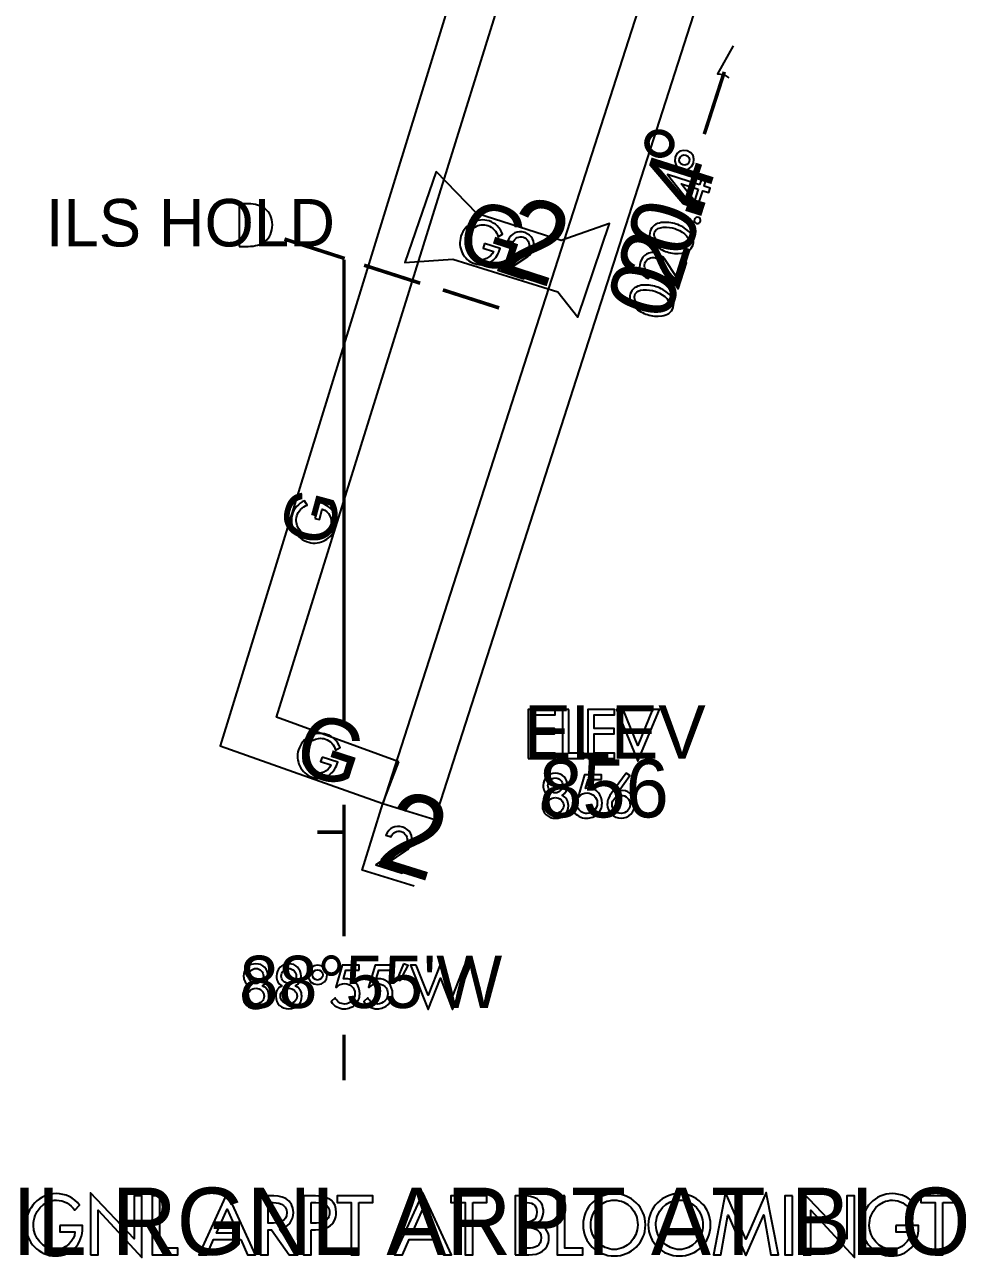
# Model space of a CAD drawing. Extents: x 0.25 to 5.47, y 0.33 to 5.65.
# Drawn here: x 2.697 to 4.092, y 0.361 to 2.204 of the extents above; entities that cross this region are included whole.
import ezdxf

# ---------------------------------------------------------------- set-up
doc = ezdxf.new("R2010")
doc.units = 0
doc.header["$MEASUREMENT"] = 0

msp = doc.modelspace()

# ---------------------------------------------------------------- linework, layer by layer
at = {"color": 0}
for points in [[(3.31044, 1.01557), (4.62819, 5.11083), (4.55013, 5.13487), (3.23236, 1.03944)], [(3.7564, 2.17236), (3.73335, 2.13026), (3.74235, 2.12929), (3.75028, 2.12429)], [(3.66971, 2.00586), (3.66906, 2), (3.67057, 1.99485), (3.67404, 1.99056), (3.67914, 1.98779), (3.685, 1.98708), (3.69026, 1.9885), (3.69444, 1.99197), (3.69721, 1.99707), (3.69792, 2.00304), (3.6965, 2.00836), (3.69303, 2.01247), (3.68793, 2.01531), (3.68207, 2.01594), (3.67681, 2.0146), (3.67253, 2.01112), (3.66971, 2.00586)], [(3.69081, 1.99918), (3.68946, 1.99653), (3.68707, 1.99474), (3.68431, 1.99388), (3.68126, 1.99414), (3.6785, 1.99571), (3.67665, 1.99804), (3.67583, 2.00082), (3.67611, 2.0039), (3.67763, 2.00651), (3.68001, 2.00836), (3.68278, 2.00933), (3.68599, 2.0089), (3.68858, 2.00738), (3.69043, 2.00515), (3.69125, 2.00222), (3.69081, 1.99918)], [(3.70638, 1.96457), (3.65821, 1.97987), (3.70139, 1.92557), (3.71099, 1.95568), (3.72, 1.95281), (3.72206, 1.95958), (3.71306, 1.96235), (3.71528, 1.96946), (3.70861, 1.97151), (3.70638, 1.96457)], [(3.70415, 1.95779), (3.69874, 1.94043), (3.67904, 1.96556), (3.67904, 1.96582), (3.70415, 1.95779)], [(3.01779, 1.87235), (3.03097, 1.87235), (3.03472, 1.8725), (3.03836, 1.87294), (3.04183, 1.87349), (3.04514, 1.87429), (3.04833, 1.87543), (3.05126, 1.87679), (3.05414, 1.87831), (3.05664, 1.88026), (3.05903, 1.88238), (3.06108, 1.88471), (3.06293, 1.88738), (3.06446, 1.89031), (3.06569, 1.89344), (3.06651, 1.89692), (3.06706, 1.90056), (3.06739, 1.90457), (3.06706, 1.90847), (3.06651, 1.91211), (3.06569, 1.91542), (3.06446, 1.91863), (3.06293, 1.92139), (3.06108, 1.92404), (3.05886, 1.92626), (3.05653, 1.92833), (3.05404, 1.93028), (3.05126, 1.93181), (3.04818, 1.93321), (3.04514, 1.93419), (3.04183, 1.935), (3.03836, 1.93571), (3.03489, 1.93599), (3.03125, 1.93608), (3.01779, 1.93608), (3.01779, 1.87235)], [(3.3846, 1.87651), (3.38249, 1.86985), (3.39789, 1.86486), (3.39611, 1.86139), (3.39378, 1.85846), (3.39068, 1.85613), (3.38738, 1.85417), (3.38363, 1.85292), (3.37989, 1.85238), (3.37608, 1.85238), (3.3725, 1.85319), (3.37011, 1.854), (3.36789, 1.85525), (3.366, 1.85667), (3.36415, 1.85818), (3.36094, 1.86182), (3.35861, 1.8661), (3.35693, 1.87071), (3.35613, 1.87554), (3.35622, 1.88043), (3.35736, 1.88525), (3.35835, 1.88792), (3.35943, 1.89031), (3.36083, 1.89264), (3.36236, 1.89475), (3.366, 1.89849), (3.37011, 1.90136), (3.37472, 1.90349), (3.37956, 1.90457), (3.38194, 1.90474), (3.38444, 1.90457), (3.3871, 1.90419), (3.3896, 1.90349), (3.39219, 1.9025), (3.39475, 1.90099), (3.39692, 1.89931), (3.39914, 1.89725), (3.40099, 1.89501), (3.4025, 1.89253), (3.40386, 1.88986), (3.40483, 1.88693), (3.41168, 1.89068), (3.41026, 1.89415), (3.40847, 1.89735), (3.40625, 1.90028), (3.40375, 1.90306), (3.40099, 1.90543), (3.39806, 1.90733), (3.39486, 1.90901), (3.39139, 1.91043), (3.38818, 1.91124), (3.38487, 1.91178), (3.38167, 1.91194), (3.37847, 1.91178), (3.37528, 1.91124), (3.37207, 1.91043), (3.36914, 1.90929), (3.36626, 1.90793), (3.3635, 1.90625), (3.36068, 1.90429), (3.35835, 1.90207), (3.35596, 1.89974), (3.354, 1.89692), (3.35221, 1.89404), (3.35069, 1.89094), (3.34928, 1.88764), (3.34847, 1.88444), (3.34804, 1.88124), (3.34776, 1.87804), (3.34793, 1.87483), (3.34831, 1.87181), (3.34901, 1.86876), (3.34999, 1.86567), (3.35124, 1.8629), (3.35275, 1.86014), (3.3546, 1.85747), (3.35667, 1.85514), (3.35889, 1.85292), (3.36128, 1.85097), (3.36388, 1.84918), (3.36681, 1.84776), (3.36985, 1.84668), (3.37294, 1.84571), (3.37597, 1.84526), (3.37901, 1.845), (3.38194, 1.84517), (3.38487, 1.84554), (3.38747, 1.84625), (3.39014, 1.84722), (3.39279, 1.84847), (3.39513, 1.84987), (3.39735, 1.85167), (3.39947, 1.85362), (3.40136, 1.85585), (3.40321, 1.85818), (3.40474, 1.86083), (3.40597, 1.86361), (3.40707, 1.86664), (3.40793, 1.86903), (3.3846, 1.87651)], [(3.6965, 1.87483), (3.69721, 1.87776), (3.69737, 1.88043), (3.6971, 1.88319), (3.6964, 1.88569), (3.69542, 1.88818), (3.69401, 1.8904), (3.69239, 1.89264), (3.69043, 1.89475), (3.68599, 1.89833), (3.6811, 1.90153), (3.6786, 1.90278), (3.67611, 1.90386), (3.67361, 1.905), (3.67122, 1.90582), (3.66872, 1.90653), (3.66612, 1.90707), (3.66336, 1.90767), (3.66054, 1.90804), (3.65474, 1.90831), (3.64887, 1.90793), (3.64611, 1.90733), (3.64344, 1.90653), (3.64094, 1.90543), (3.63872, 1.90403), (3.63667, 1.90235), (3.63487, 1.90028), (3.63346, 1.89789), (3.63238, 1.89513), (3.63167, 1.89219), (3.63151, 1.88943), (3.63178, 1.88683), (3.63249, 1.88433), (3.63346, 1.88178), (3.63487, 1.87944), (3.63667, 1.87739), (3.63861, 1.87528), (3.64307, 1.87153), (3.64789, 1.86849), (3.65056, 1.86708), (3.65306, 1.866), (3.65554, 1.86501), (3.65793, 1.86415), (3.66043, 1.8635), (3.66303, 1.86279), (3.66569, 1.86219), (3.66862, 1.86193), (3.67432, 1.86165), (3.68012, 1.86208), (3.68278, 1.86262), (3.68544, 1.8635), (3.68793, 1.86458), (3.69015, 1.866), (3.69222, 1.86762), (3.6939, 1.86974), (3.69542, 1.87207), (3.6965, 1.87483)], [(3.63906, 1.89307), (3.63986, 1.89501), (3.64094, 1.89654), (3.64236, 1.89789), (3.64404, 1.89903), (3.64779, 1.90039), (3.65207, 1.9011), (3.65668, 1.90126), (3.66124, 1.90082), (3.66542, 1.90001), (3.66906, 1.89903), (3.67236, 1.89779), (3.67626, 1.896), (3.68012, 1.89378), (3.68386, 1.89111), (3.68696, 1.88807), (3.68918, 1.88471), (3.68989, 1.88292), (3.69026, 1.88097), (3.69015, 1.87901), (3.68972, 1.87696), (3.68892, 1.875), (3.68778, 1.87349), (3.68642, 1.87207), (3.68485, 1.87099), (3.6811, 1.86947), (3.67681, 1.86876), (3.67219, 1.86876), (3.66775, 1.86914), (3.66363, 1.87001), (3.66, 1.87082), (3.65653, 1.87224), (3.65261, 1.87392), (3.64876, 1.87625), (3.64513, 1.8789), (3.64193, 1.88194), (3.63971, 1.88525), (3.63906, 1.8871), (3.63861, 1.88906), (3.63861, 1.89094), (3.63906, 1.89307)], [(3.69862, 1.91276), (3.69846, 1.91081), (3.69889, 1.90918), (3.70014, 1.90767), (3.70167, 1.90679), (3.70361, 1.90653), (3.70529, 1.90707), (3.70665, 1.90821), (3.70763, 1.90989), (3.70779, 1.91168), (3.70736, 1.91347), (3.70628, 1.91488), (3.70458, 1.91585), (3.70281, 1.91596), (3.70096, 1.91542), (3.6996, 1.91428), (3.69862, 1.91276)], [(3.42139, 1.8386), (3.44933, 1.85721), (3.45193, 1.85943), (3.45432, 1.86219), (3.45628, 1.86529), (3.45763, 1.8686), (3.45861, 1.87261), (3.45861, 1.87651), (3.4579, 1.88026), (3.45654, 1.88363), (3.45443, 1.88667), (3.45182, 1.88932), (3.44862, 1.89139), (3.44488, 1.89307), (3.44081, 1.89404), (3.43696, 1.89415), (3.43332, 1.89361), (3.43001, 1.89253), (3.42681, 1.89057), (3.42404, 1.88807), (3.42165, 1.88487), (3.41971, 1.88112), (3.42725, 1.87864), (3.42833, 1.88086), (3.42985, 1.88276), (3.43153, 1.88433), (3.4336, 1.88558), (3.43571, 1.88639), (3.43804, 1.88683), (3.44043, 1.88683), (3.44276, 1.88624), (3.44499, 1.88525), (3.44694, 1.8839), (3.44862, 1.88211), (3.44988, 1.87999), (3.45085, 1.87776), (3.45139, 1.87543), (3.45139, 1.87294), (3.45085, 1.87044), (3.44933, 1.86762), (3.4471, 1.86513), (3.44444, 1.8629), (3.44179, 1.86111), (3.40429, 1.83664), (3.44319, 1.824), (3.44542, 1.83068), (3.42139, 1.8386)], [(3.67236, 1.82611), (3.6536, 1.85389), (3.65126, 1.85656), (3.6486, 1.85889), (3.6454, 1.86083), (3.64208, 1.86219), (3.63807, 1.86307), (3.63417, 1.86307), (3.63043, 1.86236), (3.62706, 1.86094), (3.62403, 1.85889), (3.62136, 1.85613), (3.61931, 1.85292), (3.61778, 1.84928), (3.61681, 1.84517), (3.61664, 1.84125), (3.61724, 1.83763), (3.61849, 1.83431), (3.62044, 1.83128), (3.62294, 1.82844), (3.62608, 1.82611), (3.62989, 1.82417), (3.63222, 1.83182), (3.62999, 1.83279), (3.62819, 1.83431), (3.62651, 1.83599), (3.62528, 1.83806), (3.62446, 1.84011), (3.62403, 1.84233), (3.62403, 1.84472), (3.62457, 1.84706), (3.62554, 1.84944), (3.62696, 1.8514), (3.62864, 1.85308), (3.63069, 1.85444), (3.63292, 1.85525), (3.63525, 1.85585), (3.63781, 1.85585), (3.64031, 1.85525), (3.64318, 1.85389), (3.64567, 1.85167), (3.64779, 1.84901), (3.64974, 1.8464), (3.67443, 1.80903), (3.68679, 1.84804), (3.68001, 1.85015), (3.67236, 1.82611)], [(3.66683, 1.78108), (3.66749, 1.78401), (3.66764, 1.78678), (3.66737, 1.78944), (3.66667, 1.79194), (3.66569, 1.79443), (3.66428, 1.79665), (3.66265, 1.79889), (3.66069, 1.801), (3.65625, 1.80458), (3.65136, 1.80778), (3.64887, 1.80903), (3.64638, 1.81028), (3.64388, 1.81125), (3.64154, 1.81207), (3.63906, 1.81278), (3.63639, 1.81332), (3.63363, 1.81392), (3.63086, 1.81429), (3.625, 1.81456), (3.61914, 1.81418), (3.61637, 1.81358), (3.61376, 1.81278), (3.61128, 1.81168), (3.60906, 1.81028), (3.60693, 1.8086), (3.60514, 1.80653), (3.60374, 1.80414), (3.60265, 1.80138), (3.60194, 1.79861), (3.60178, 1.79585), (3.60211, 1.79308), (3.60275, 1.79058), (3.60374, 1.78803), (3.60514, 1.78581), (3.60693, 1.78364), (3.60889, 1.78153), (3.61333, 1.77778), (3.61822, 1.77474), (3.62082, 1.77333), (3.62332, 1.77225), (3.62582, 1.77126), (3.62819, 1.7704), (3.63069, 1.76975), (3.63336, 1.76904), (3.63612, 1.76861), (3.63889, 1.76818), (3.64458, 1.7679), (3.65039, 1.76833), (3.65306, 1.76904), (3.65571, 1.76986), (3.65821, 1.77083), (3.66043, 1.77225), (3.66249, 1.77403), (3.66417, 1.77599), (3.66569, 1.77832), (3.66683, 1.78108)], [(3.60932, 1.79932), (3.61014, 1.80126), (3.61128, 1.80279), (3.61263, 1.80414), (3.61431, 1.80528), (3.61806, 1.80681), (3.6225, 1.80751), (3.62696, 1.80751), (3.63151, 1.80707), (3.63569, 1.80626), (3.63932, 1.80528), (3.64279, 1.80404), (3.64654, 1.80236), (3.65039, 1.80003), (3.65419, 1.79736), (3.65722, 1.79432), (3.65944, 1.79096), (3.66015, 1.78917), (3.66054, 1.78722), (3.66043, 1.78526), (3.66, 1.78321), (3.65918, 1.78142), (3.65804, 1.77974), (3.65668, 1.77832), (3.65517, 1.77724), (3.65136, 1.77582), (3.64708, 1.77512), (3.64253, 1.77501), (3.63807, 1.77539), (3.6339, 1.77626), (3.63026, 1.77724), (3.62679, 1.77849), (3.62294, 1.78028), (3.61903, 1.7825), (3.6154, 1.78515), (3.61219, 1.78819), (3.61003, 1.7915), (3.60932, 1.79346), (3.60889, 1.79531), (3.60889, 1.79719), (3.60932, 1.79932)], [(3.13097, 1.46571), (3.13781, 1.46386), (3.14193, 1.47944), (3.14556, 1.47792), (3.1486, 1.47569), (3.1511, 1.47276), (3.15321, 1.46946), (3.15457, 1.46599), (3.15543, 1.46208), (3.15543, 1.45833), (3.15483, 1.45469), (3.15403, 1.45236), (3.15306, 1.45014), (3.15181, 1.44808), (3.15028, 1.44613), (3.14681, 1.44276), (3.14264, 1.44015), (3.13818, 1.43832), (3.13336, 1.43733), (3.12847, 1.43722), (3.12358, 1.43804), (3.12099, 1.43892), (3.11849, 1.43989), (3.116, 1.44125), (3.11388, 1.44265), (3.11003, 1.44613), (3.10682, 1.44997), (3.1046, 1.45443), (3.10319, 1.45931), (3.10292, 1.46164), (3.10292, 1.46419), (3.10319, 1.46679), (3.10374, 1.46929), (3.10471, 1.47194), (3.10596, 1.47461), (3.10764, 1.47694), (3.1096, 1.47917), (3.11182, 1.48112), (3.11415, 1.48292), (3.11681, 1.48432), (3.11947, 1.4854), (3.1154, 1.49197), (3.11208, 1.4904), (3.10889, 1.4885), (3.10613, 1.48611), (3.10362, 1.48361), (3.1014, 1.48068), (3.09944, 1.47765), (3.09793, 1.47428), (3.09679, 1.47081), (3.09614, 1.4675), (3.09581, 1.46431), (3.09571, 1.46099), (3.09614, 1.45779), (3.09668, 1.45469), (3.09765, 1.45156), (3.0989, 1.44863), (3.10042, 1.44569), (3.10221, 1.44303), (3.10433, 1.44054), (3.10667, 1.43821), (3.10915, 1.43599), (3.11208, 1.43419), (3.11501, 1.43251), (3.11822, 1.4311), (3.12169, 1.43001), (3.12483, 1.42931), (3.12804, 1.42887), (3.13124, 1.42887), (3.13433, 1.42914), (3.13747, 1.42974), (3.14057, 1.43056), (3.14344, 1.43164), (3.14626, 1.43306), (3.14887, 1.43474), (3.15136, 1.43668), (3.15375, 1.43875), (3.15582, 1.44114), (3.15767, 1.44363), (3.15929, 1.4464), (3.16054, 1.44933), (3.16151, 1.45236), (3.16222, 1.45557), (3.16265, 1.45861), (3.16276, 1.46164), (3.16249, 1.46457), (3.16194, 1.46733), (3.16114, 1.47017), (3.16, 1.47276), (3.15864, 1.47515), (3.15707, 1.47749), (3.15528, 1.47971), (3.15321, 1.48167), (3.15082, 1.48346), (3.14833, 1.48514), (3.14567, 1.48654), (3.14279, 1.48779), (3.13971, 1.48876), (3.13738, 1.48931), (3.13097, 1.46571)], [(3.45014, 1.10655), (3.49029, 1.10655), (3.49029, 1.11475), (3.45975, 1.11475), (3.45975, 1.14334), (3.48931, 1.14334), (3.48931, 1.15153), (3.45975, 1.15153), (3.45975, 1.17193), (3.49029, 1.17193), (3.49029, 1.18012), (3.45014, 1.18012), (3.45014, 1.10655)], [(3.51085, 1.18012), (3.50142, 1.18012), (3.50142, 1.10655), (3.53331, 1.10655), (3.53331, 1.11475), (3.51085, 1.11475), (3.51085, 1.18012)], [(3.53917, 1.10655), (3.57915, 1.10655), (3.57915, 1.11475), (3.54861, 1.11475), (3.54861, 1.14334), (3.57835, 1.14334), (3.57835, 1.15153), (3.54861, 1.15153), (3.54861, 1.17193), (3.57915, 1.17193), (3.57915, 1.18012), (3.53917, 1.18012), (3.53917, 1.10655)], [(3.59207, 1.18012), (3.58208, 1.18012), (3.61415, 1.10276), (3.64611, 1.18012), (3.63612, 1.18012), (3.61415, 1.12598), (3.59207, 1.18012)], [(3.14165, 1.10872), (3.13943, 1.10194), (3.15483, 1.09695), (3.15321, 1.09348), (3.15072, 1.09055), (3.14779, 1.08822), (3.14432, 1.08637), (3.14068, 1.08512), (3.13693, 1.08442), (3.13319, 1.08458), (3.12956, 1.08529), (3.12722, 1.08626), (3.125, 1.08735), (3.12304, 1.08876), (3.1211, 1.09028), (3.11806, 1.09402), (3.11556, 1.0982), (3.11388, 1.10276), (3.11317, 1.10764), (3.11333, 1.11263), (3.11431, 1.11735), (3.11529, 1.12001), (3.11654, 1.1225), (3.11789, 1.12473), (3.11947, 1.12695), (3.12304, 1.13053), (3.12722, 1.13346), (3.13167, 1.13558), (3.1365, 1.13666), (3.13906, 1.13683), (3.14154, 1.13666), (3.14404, 1.13639), (3.14654, 1.13569), (3.14914, 1.1346), (3.15169, 1.13319), (3.15403, 1.1314), (3.15608, 1.12945), (3.15804, 1.12706), (3.15956, 1.12457), (3.16097, 1.12196), (3.16194, 1.11914), (3.16863, 1.12294), (3.16721, 1.12625), (3.16542, 1.12945), (3.16336, 1.13249), (3.16081, 1.13515), (3.15804, 1.13748), (3.155, 1.13943), (3.15181, 1.14128), (3.14849, 1.14252), (3.14529, 1.14334), (3.14193, 1.14388), (3.13872, 1.14404), (3.13542, 1.14388), (3.13238, 1.14334), (3.12918, 1.14263), (3.12608, 1.14155), (3.12321, 1.14014), (3.12044, 1.13846), (3.11778, 1.1365), (3.11529, 1.13433), (3.11307, 1.13178), (3.11094, 1.12918), (3.10915, 1.12625), (3.10764, 1.12305), (3.10639, 1.11974), (3.10558, 1.11654), (3.10499, 1.11334), (3.10487, 1.1103), (3.10499, 1.1071), (3.10542, 1.1039), (3.10613, 1.10086), (3.1071, 1.09793), (3.10835, 1.095), (3.10986, 1.09223), (3.11165, 1.08973), (3.11361, 1.08724), (3.11583, 1.08512), (3.11833, 1.08306), (3.12099, 1.08138), (3.12392, 1.07986), (3.12679, 1.07878), (3.12999, 1.07791), (3.13303, 1.07737), (3.13612, 1.07709), (3.13906, 1.0772), (3.14182, 1.07764), (3.14458, 1.07834), (3.14725, 1.07932), (3.14974, 1.08057), (3.15224, 1.08192), (3.15446, 1.08377), (3.15653, 1.08572), (3.15847, 1.08789), (3.16015, 1.09028), (3.16168, 1.09294), (3.16303, 1.09581), (3.16417, 1.09874), (3.16499, 1.10113), (3.14165, 1.10872)], [(3.47114, 1.03624), (3.47151, 1.03206), (3.47265, 1.02832), (3.47444, 1.02512), (3.47678, 1.02235), (3.4796, 1.02029), (3.48292, 1.01861), (3.48665, 1.01763), (3.49056, 1.01736), (3.49457, 1.01763), (3.49821, 1.01861), (3.50151, 1.02029), (3.50444, 1.02235), (3.50678, 1.02512), (3.50863, 1.02832), (3.50971, 1.03206), (3.51014, 1.03624), (3.50987, 1.03874), (3.50944, 1.04112), (3.50874, 1.04335), (3.50765, 1.04541), (3.5064, 1.04736), (3.50472, 1.04905), (3.50276, 1.0504), (3.50054, 1.05154), (3.50418, 1.05414), (3.50667, 1.05762), (3.50765, 1.05957), (3.50836, 1.06169), (3.50874, 1.06391), (3.5089, 1.06624), (3.50846, 1.07015), (3.50749, 1.07362), (3.50586, 1.07682), (3.50375, 1.07943), (3.50097, 1.08165), (3.49794, 1.08333), (3.49447, 1.08431), (3.49056, 1.08458), (3.48682, 1.08431), (3.48335, 1.08333), (3.48014, 1.08165), (3.47749, 1.07943), (3.47526, 1.07682), (3.47364, 1.07362), (3.47265, 1.07015), (3.47222, 1.06624), (3.47239, 1.06391), (3.47276, 1.06169), (3.47347, 1.05957), (3.47444, 1.05762), (3.47694, 1.05414), (3.48025, 1.05154), (3.47819, 1.0504), (3.4764, 1.04905), (3.47472, 1.04736), (3.47347, 1.04541), (3.47239, 1.04335), (3.47168, 1.04112), (3.47125, 1.03874), (3.47114, 1.03624)], [(3.49056, 1.07747), (3.49278, 1.07737), (3.49485, 1.07666), (3.49681, 1.07568), (3.49849, 1.07433), (3.49983, 1.07265), (3.50082, 1.07069), (3.50151, 1.06847), (3.50179, 1.06624), (3.50151, 1.06429), (3.50082, 1.06234), (3.49972, 1.06044), (3.49832, 1.05876), (3.49653, 1.05724), (3.49474, 1.0561), (3.49262, 1.05539), (3.49056, 1.05512), (3.4885, 1.05539), (3.48654, 1.0561), (3.4846, 1.05724), (3.48292, 1.05876), (3.48139, 1.06044), (3.48025, 1.06234), (3.4796, 1.06429), (3.47933, 1.06624), (3.4796, 1.06847), (3.48025, 1.07069), (3.48139, 1.07265), (3.48281, 1.07433), (3.48443, 1.07568), (3.48628, 1.07666), (3.48833, 1.07737), (3.49056, 1.07747)], [(3.55957, 1.07514), (3.55957, 1.08225), (3.53429, 1.08225), (3.52447, 1.04943), (3.52599, 1.04943), (3.52849, 1.05181), (3.53142, 1.0536), (3.53456, 1.05474), (3.53803, 1.05512), (3.54112, 1.05485), (3.54389, 1.05387), (3.54656, 1.05252), (3.54878, 1.05067), (3.55067, 1.04834), (3.55208, 1.04584), (3.55306, 1.04308), (3.55333, 1.03998), (3.55306, 1.03695), (3.55208, 1.03402), (3.55067, 1.03141), (3.54889, 1.02902), (3.54656, 1.02707), (3.54389, 1.02572), (3.54096, 1.02474), (3.53792, 1.02447), (3.53569, 1.02458), (3.53347, 1.02512), (3.53142, 1.02599), (3.52929, 1.02707), (3.5275, 1.02848), (3.52582, 1.03017), (3.52458, 1.03196), (3.5236, 1.03391), (3.51764, 1.02832), (3.51932, 1.02582), (3.52126, 1.0236), (3.52349, 1.02181), (3.52599, 1.02013), (3.5286, 1.01904), (3.53142, 1.01807), (3.53429, 1.01752), (3.53722, 1.01736), (3.53971, 1.01736), (3.5421, 1.0178), (3.54432, 1.01818), (3.54639, 1.01888), (3.5504, 1.02083), (3.55376, 1.02349), (3.55653, 1.0268), (3.5586, 1.03054), (3.55946, 1.03266), (3.56, 1.03499), (3.56028, 1.03738), (3.56044, 1.03971), (3.56, 1.04405), (3.55903, 1.04818), (3.55735, 1.05208), (3.55501, 1.05539), (3.55225, 1.05821), (3.54878, 1.06044), (3.54682, 1.06109), (3.54486, 1.06169), (3.54264, 1.06207), (3.54042, 1.06223), (3.53581, 1.06196), (3.53988, 1.07514), (3.55957, 1.07514)], [(3.59651, 1.08458), (3.57471, 1.05501), (3.57221, 1.05111), (3.57015, 1.04693), (3.56928, 1.04487), (3.56874, 1.04264), (3.56836, 1.04026), (3.56819, 1.03792), (3.56863, 1.03375), (3.56988, 1.02984), (3.57194, 1.02637), (3.57443, 1.02333), (3.57764, 1.02083), (3.58111, 1.01888), (3.58485, 1.0178), (3.58903, 1.01736), (3.59321, 1.0178), (3.59706, 1.01888), (3.60053, 1.02083), (3.60362, 1.02349), (3.60612, 1.02653), (3.60807, 1.03017), (3.60915, 1.03418), (3.6096, 1.03847), (3.60932, 1.04237), (3.60818, 1.04595), (3.60667, 1.04943), (3.6046, 1.05252), (3.60194, 1.05501), (3.5989, 1.05697), (3.59543, 1.05821), (3.59169, 1.05859), (3.58832, 1.05821), (3.58529, 1.05707), (3.58512, 1.05735), (3.60221, 1.08127), (3.59651, 1.08458)], [(3.58886, 1.02447), (3.58626, 1.02474), (3.58376, 1.02539), (3.58138, 1.0268), (3.57943, 1.02848), (3.57764, 1.03044), (3.57639, 1.03277), (3.57557, 1.03527), (3.57531, 1.03803), (3.57557, 1.04069), (3.57656, 1.04319), (3.57781, 1.04541), (3.57943, 1.04753), (3.58154, 1.04915), (3.58388, 1.0504), (3.58637, 1.05127), (3.58886, 1.05154), (3.59136, 1.05127), (3.59392, 1.05056), (3.59625, 1.04932), (3.59819, 1.04763), (3.59999, 1.04557), (3.6014, 1.04319), (3.60221, 1.04058), (3.60249, 1.03765), (3.60221, 1.03499), (3.6014, 1.0325), (3.60015, 1.03027), (3.59831, 1.02832), (3.5964, 1.02669), (3.59403, 1.02539), (3.59153, 1.02474), (3.58886, 1.02447)], [(3.49056, 1.04807), (3.49289, 1.0478), (3.49528, 1.04709), (3.49735, 1.04612), (3.49918, 1.0446), (3.50071, 1.04291), (3.50196, 1.04085), (3.50276, 1.03863), (3.50304, 1.03624), (3.50276, 1.03391), (3.50196, 1.03168), (3.50071, 1.02973), (3.49918, 1.02794), (3.49724, 1.02653), (3.49511, 1.02539), (3.49289, 1.02458), (3.49056, 1.02447), (3.48817, 1.02458), (3.48594, 1.02539), (3.48389, 1.02653), (3.4821, 1.02794), (3.48042, 1.02973), (3.47917, 1.03168), (3.47846, 1.03391), (3.47819, 1.03624), (3.47846, 1.03863), (3.47917, 1.04085), (3.48042, 1.04291), (3.48193, 1.0446), (3.48372, 1.04612), (3.48594, 1.04709), (3.48817, 1.0478), (3.49056, 1.04807)], [(3.23915, 0.949436), (3.26693, 0.968317), (3.26975, 0.970703), (3.27192, 0.973307), (3.27387, 0.976508), (3.27528, 0.979872), (3.2761, 0.983886), (3.2761, 0.987793), (3.27539, 0.991536), (3.27387, 0.994846), (3.27181, 0.997939), (3.26915, 1.00054), (3.26585, 1.00266), (3.26221, 1.00418), (3.25803, 1.00499), (3.25429, 1.00515), (3.25054, 1.00456), (3.24724, 1.00331), (3.24414, 1.00152), (3.24137, 0.998915), (3.23904, 0.995714), (3.23708, 0.991971), (3.24474, 0.989583), (3.24582, 0.991808), (3.24724, 0.993761), (3.24903, 0.995281), (3.25097, 0.996528), (3.25304, 0.997342), (3.25543, 0.997775), (3.25776, 0.997939), (3.26014, 0.997342), (3.26238, 0.996365), (3.26432, 0.995008), (3.26594, 0.993218), (3.26736, 0.991265), (3.26833, 0.98904), (3.26887, 0.986654), (3.26887, 0.984158), (3.26833, 0.981663), (3.26693, 0.978733), (3.26471, 0.976238), (3.2621, 0.974012), (3.25944, 0.972222), (3.22222, 0.947374), (3.26124, 0.935113), (3.26335, 0.941949), (3.23915, 0.949436)], [(3.02322, 0.751247), (3.0236, 0.747071), (3.02474, 0.743326), (3.02653, 0.740126), (3.02886, 0.737522), (3.03168, 0.735297), (3.035, 0.733615), (3.03874, 0.732639), (3.04264, 0.732368), (3.04665, 0.732639), (3.05029, 0.733615), (3.0536, 0.735297), (3.05653, 0.737522), (3.05886, 0.740126), (3.06071, 0.743326), (3.06179, 0.747071), (3.06207, 0.751247), (3.06196, 0.753743), (3.06153, 0.756131), (3.06082, 0.758464), (3.05974, 0.760579), (3.05832, 0.762369), (3.05681, 0.764051), (3.05485, 0.765408), (3.05263, 0.766547), (3.0561, 0.769314), (3.05875, 0.772624), (3.05974, 0.774576), (3.06044, 0.776693), (3.06082, 0.778862), (3.06099, 0.78125), (3.06054, 0.785157), (3.05957, 0.788738), (3.05794, 0.791829), (3.05572, 0.794433), (3.05306, 0.796658), (3.05003, 0.79834), (3.04656, 0.799317), (3.04264, 0.799696), (3.0389, 0.799317), (3.03543, 0.79834), (3.03222, 0.796658), (3.02957, 0.794433), (3.02735, 0.791829), (3.02572, 0.788738), (3.02474, 0.785157), (3.02431, 0.78125), (3.02447, 0.778862), (3.02485, 0.776693), (3.02556, 0.774576), (3.02653, 0.772624), (3.02903, 0.769314), (3.03233, 0.766547), (3.03028, 0.765408), (3.02849, 0.764051), (3.02681, 0.762369), (3.02556, 0.760579), (3.02447, 0.758464), (3.02376, 0.756131), (3.02333, 0.753743), (3.02322, 0.751247)], [(3.04264, 0.792643), (3.04486, 0.792372), (3.04693, 0.791667), (3.04889, 0.79069), (3.05057, 0.789279), (3.05192, 0.787651), (3.0529, 0.785699), (3.0536, 0.783638), (3.05387, 0.78125), (3.0536, 0.779297), (3.0529, 0.777344), (3.05181, 0.77539), (3.05029, 0.773762), (3.04861, 0.772353), (3.04665, 0.771104), (3.04471, 0.7704), (3.04264, 0.770128), (3.04058, 0.7704), (3.03863, 0.771104), (3.03668, 0.772353), (3.035, 0.773762), (3.03347, 0.77539), (3.03233, 0.777344), (3.03168, 0.779297), (3.03142, 0.78125), (3.03168, 0.783638), (3.03233, 0.785699), (3.03347, 0.787651), (3.03489, 0.789279), (3.03651, 0.79069), (3.03836, 0.791667), (3.04042, 0.792372), (3.04264, 0.792643)], [(3.07237, 0.751247), (3.07275, 0.747071), (3.07389, 0.743326), (3.07568, 0.740126), (3.07807, 0.737522), (3.08083, 0.735297), (3.08415, 0.733615), (3.08789, 0.732639), (3.09179, 0.732368), (3.09581, 0.732639), (3.09944, 0.733615), (3.10275, 0.735297), (3.10568, 0.737522), (3.10807, 0.740126), (3.10986, 0.743326), (3.11094, 0.747071), (3.11128, 0.751247), (3.11111, 0.753743), (3.11068, 0.756131), (3.11003, 0.758464), (3.10889, 0.760579), (3.10747, 0.762369), (3.10596, 0.764051), (3.104, 0.765408), (3.10178, 0.766547), (3.10525, 0.769314), (3.10792, 0.772624), (3.10889, 0.774576), (3.1096, 0.776693), (3.11003, 0.778862), (3.11014, 0.78125), (3.10969, 0.785157), (3.10872, 0.788738), (3.1071, 0.791829), (3.10487, 0.794433), (3.10221, 0.796658), (3.09918, 0.79834), (3.09571, 0.799317), (3.09179, 0.799696), (3.08806, 0.799317), (3.08458, 0.79834), (3.08137, 0.796658), (3.07878, 0.794433), (3.07656, 0.791829), (3.07488, 0.788738), (3.07389, 0.785157), (3.07346, 0.78125), (3.07362, 0.778862), (3.074, 0.776693), (3.07471, 0.774576), (3.07568, 0.772624), (3.07818, 0.769314), (3.08154, 0.766547), (3.07943, 0.765408), (3.07764, 0.764051), (3.07596, 0.762369), (3.07471, 0.760579), (3.07362, 0.758464), (3.07292, 0.756131), (3.07249, 0.753743), (3.07237, 0.751247)], [(3.09179, 0.792643), (3.09403, 0.792372), (3.09614, 0.791667), (3.09804, 0.79069), (3.09972, 0.789279), (3.10113, 0.787651), (3.10211, 0.785699), (3.10275, 0.783638), (3.10308, 0.78125), (3.10275, 0.779297), (3.10211, 0.777344), (3.10097, 0.77539), (3.09944, 0.773762), (3.09776, 0.772353), (3.09581, 0.771104), (3.09392, 0.7704), (3.09179, 0.770128), (3.08974, 0.7704), (3.08778, 0.771104), (3.08583, 0.772353), (3.08415, 0.773762), (3.08263, 0.77539), (3.08154, 0.777344), (3.08083, 0.779297), (3.08057, 0.78125), (3.08083, 0.783638), (3.08154, 0.785699), (3.08251, 0.787651), (3.08404, 0.789279), (3.08572, 0.79069), (3.08751, 0.791667), (3.08957, 0.792372), (3.09179, 0.792643)], [(3.13487, 0.797526), (3.12918, 0.796386), (3.12457, 0.793349), (3.12169, 0.788738), (3.12056, 0.78304), (3.12169, 0.777235), (3.12457, 0.772624), (3.12918, 0.769749), (3.13487, 0.768772), (3.14085, 0.769749), (3.1454, 0.772624), (3.14833, 0.777235), (3.14931, 0.78304), (3.14833, 0.788738), (3.1454, 0.793349), (3.14085, 0.796386), (3.13487, 0.797526)], [(3.1971, 0.790256), (3.1971, 0.797364), (3.17193, 0.797364), (3.16211, 0.764594), (3.16363, 0.764594), (3.16596, 0.766928), (3.16889, 0.768608), (3.17219, 0.769749), (3.17557, 0.770128), (3.1786, 0.769857), (3.18138, 0.768881), (3.18403, 0.767524), (3.18625, 0.765679), (3.18821, 0.763456), (3.18956, 0.760851), (3.19054, 0.758029), (3.19081, 0.754992), (3.19054, 0.751953), (3.18956, 0.749024), (3.18821, 0.746365), (3.18642, 0.744032), (3.18403, 0.742079), (3.18138, 0.740668), (3.1785, 0.739746), (3.1754, 0.739421), (3.17318, 0.739583), (3.17096, 0.740126), (3.16889, 0.740994), (3.16683, 0.742079), (3.16499, 0.74349), (3.16347, 0.745117), (3.16211, 0.746962), (3.16114, 0.748915), (3.15528, 0.743326), (3.15679, 0.740831), (3.15875, 0.738769), (3.16097, 0.736817), (3.16347, 0.735297), (3.16612, 0.73405), (3.16889, 0.733074), (3.17182, 0.732476), (3.17469, 0.732368), (3.17725, 0.732476), (3.17958, 0.732801), (3.18181, 0.733344), (3.18386, 0.73405), (3.18793, 0.735949), (3.19125, 0.738607), (3.19401, 0.741808), (3.19613, 0.745714), (3.19694, 0.747775), (3.19749, 0.75), (3.19775, 0.752388), (3.19792, 0.754883), (3.19764, 0.759169), (3.1965, 0.763183), (3.19488, 0.76709), (3.19265, 0.7704), (3.18972, 0.773221), (3.18625, 0.77539), (3.18446, 0.776258), (3.18235, 0.776801), (3.18012, 0.777072), (3.1779, 0.777235), (3.17344, 0.776964), (3.17736, 0.790256), (3.1971, 0.790256)], [(3.24625, 0.790256), (3.24625, 0.797364), (3.22114, 0.797364), (3.2111, 0.764594), (3.21278, 0.764594), (3.21511, 0.766928), (3.21804, 0.768608), (3.22125, 0.769749), (3.22472, 0.770128), (3.22775, 0.769857), (3.23058, 0.768881), (3.23318, 0.767524), (3.2354, 0.765679), (3.23736, 0.763456), (3.23876, 0.760851), (3.23975, 0.758029), (3.24001, 0.754992), (3.23975, 0.751953), (3.23876, 0.749024), (3.23736, 0.746365), (3.23557, 0.744032), (3.23318, 0.742079), (3.23058, 0.740668), (3.22765, 0.739746), (3.22461, 0.739421), (3.22239, 0.739583), (3.22017, 0.740126), (3.21804, 0.740994), (3.21599, 0.742079), (3.21419, 0.74349), (3.21251, 0.745117), (3.21126, 0.746962), (3.21029, 0.748915), (3.20432, 0.743326), (3.20594, 0.740831), (3.2079, 0.738769), (3.21012, 0.736817), (3.21263, 0.735297), (3.21528, 0.73405), (3.21804, 0.733074), (3.22097, 0.732476), (3.2239, 0.732368), (3.2264, 0.732476), (3.22874, 0.732801), (3.23096, 0.733344), (3.23307, 0.73405), (3.23708, 0.735949), (3.2404, 0.738607), (3.24322, 0.741808), (3.24528, 0.745714), (3.2461, 0.747775), (3.24669, 0.75), (3.24696, 0.752388), (3.24707, 0.754883), (3.24681, 0.759169), (3.24571, 0.763183), (3.24403, 0.76709), (3.24181, 0.7704), (3.23888, 0.773221), (3.2354, 0.77539), (3.23361, 0.776258), (3.23156, 0.776801), (3.22933, 0.777072), (3.22711, 0.777235), (3.22265, 0.776964), (3.22651, 0.790256), (3.24625, 0.790256)], [(3.26335, 0.799696), (3.25375, 0.776801), (3.25863, 0.774849), (3.27029, 0.797092), (3.26335, 0.799696)], [(3.2825, 0.797364), (3.27376, 0.797364), (3.3004, 0.731119), (3.31862, 0.778212), (3.33681, 0.731119), (3.3635, 0.797364), (3.35487, 0.797364), (3.33681, 0.751953), (3.31862, 0.799696), (3.30057, 0.752929), (3.2825, 0.797364)], [(3.13487, 0.775282), (3.13194, 0.775988), (3.12956, 0.777507), (3.12776, 0.780003), (3.12722, 0.78304), (3.12776, 0.785969), (3.12956, 0.788465), (3.13194, 0.790147), (3.13487, 0.790853), (3.13792, 0.790147), (3.1404, 0.788465), (3.14208, 0.785969), (3.14279, 0.78304), (3.14208, 0.780003), (3.1404, 0.777507), (3.13792, 0.775988), (3.13487, 0.775282)], [(3.04264, 0.763075), (3.04497, 0.762804), (3.04736, 0.762207), (3.04943, 0.761122), (3.05126, 0.759711), (3.05279, 0.757921), (3.05404, 0.755968), (3.05474, 0.753743), (3.05501, 0.751247), (3.05474, 0.748915), (3.05404, 0.746799), (3.05279, 0.744738), (3.05126, 0.742893), (3.04932, 0.741536), (3.04719, 0.740397), (3.04497, 0.739746), (3.04264, 0.739421), (3.04025, 0.739746), (3.03803, 0.740397), (3.03597, 0.741536), (3.03418, 0.742893), (3.0325, 0.744738), (3.03125, 0.746799), (3.03054, 0.748915), (3.03028, 0.751247), (3.03054, 0.753743), (3.03125, 0.755968), (3.0325, 0.757921), (3.03401, 0.759711), (3.03581, 0.761122), (3.03803, 0.762207), (3.04025, 0.762804), (3.04264, 0.763075)], [(3.09179, 0.763075), (3.09418, 0.762804), (3.09651, 0.762207), (3.09864, 0.761122), (3.10042, 0.759711), (3.10194, 0.757921), (3.10319, 0.755968), (3.10389, 0.753743), (3.10417, 0.751247), (3.10389, 0.748915), (3.10319, 0.746799), (3.10194, 0.744738), (3.10042, 0.742893), (3.09847, 0.741536), (3.0964, 0.740397), (3.09418, 0.739746), (3.09179, 0.739421), (3.08946, 0.739746), (3.08724, 0.740397), (3.08512, 0.741536), (3.08317, 0.742893), (3.08165, 0.744738), (3.0804, 0.746799), (3.07969, 0.748915), (3.07943, 0.751247), (3.07969, 0.753743), (3.0804, 0.755968), (3.08165, 0.757921), (3.08317, 0.759711), (3.08501, 0.761122), (3.08724, 0.762207), (3.08946, 0.762804), (3.09179, 0.763075)], [(2.74957, 0.408475), (2.74957, 0.398762), (2.77192, 0.398762), (2.77111, 0.393446), (2.76915, 0.388618), (2.76628, 0.384169), (2.76264, 0.380263), (2.75836, 0.377061), (2.75364, 0.374567), (2.74858, 0.373047), (2.74349, 0.372504), (2.74001, 0.372775), (2.73665, 0.373318), (2.73346, 0.374294), (2.73025, 0.375543), (2.72461, 0.379015), (2.71957, 0.383626), (2.71556, 0.388889), (2.71235, 0.395019), (2.71039, 0.401531), (2.70985, 0.408311), (2.71001, 0.412218), (2.71056, 0.415961), (2.71137, 0.419596), (2.71251, 0.423068), (2.71571, 0.429471), (2.71983, 0.435004), (2.72499, 0.439725), (2.73085, 0.443197), (2.73406, 0.444444), (2.73736, 0.445421), (2.74083, 0.445964), (2.74447, 0.446126), (2.74849, 0.445856), (2.75239, 0.444988), (2.75612, 0.443739), (2.75971, 0.441949), (2.76318, 0.439725), (2.76639, 0.437229), (2.76915, 0.43419), (2.77165, 0.43099), (2.77903, 0.438747), (2.77572, 0.442654), (2.77192, 0.446126), (2.7679, 0.449001), (2.76346, 0.451551), (2.75874, 0.45345), (2.75401, 0.454861), (2.74903, 0.455675), (2.74403, 0.455946), (2.73931, 0.455675), (2.73486, 0.455024), (2.73058, 0.453776), (2.72624, 0.452203), (2.72239, 0.450304), (2.71858, 0.447754), (2.715, 0.44515), (2.71181, 0.441949), (2.70888, 0.438585), (2.70628, 0.434842), (2.70389, 0.43099), (2.70193, 0.426812), (2.70042, 0.422364), (2.69933, 0.417643), (2.69862, 0.412924), (2.69835, 0.407932), (2.69862, 0.403483), (2.69933, 0.399035), (2.70042, 0.394749), (2.70193, 0.390679), (2.70378, 0.386664), (2.70594, 0.383029), (2.70861, 0.379449), (2.71153, 0.376247), (2.71457, 0.373318), (2.71804, 0.370714), (2.72179, 0.368326), (2.72569, 0.366374), (2.72971, 0.364854), (2.73389, 0.363607), (2.73833, 0.362901), (2.74278, 0.362793), (2.74735, 0.362901), (2.75151, 0.363607), (2.75553, 0.364583), (2.75944, 0.365994), (2.76307, 0.367622), (2.76639, 0.369737), (2.76942, 0.372233), (2.77225, 0.374838), (2.77474, 0.377929), (2.77696, 0.381131), (2.77886, 0.384603), (2.78043, 0.388346), (2.78168, 0.392199), (2.78267, 0.396376), (2.78321, 0.400717), (2.78331, 0.405165), (2.78331, 0.408475), (2.74957, 0.408475)], [(2.79514, 0.364312), (2.80653, 0.364312), (2.80653, 0.43099), (2.87196, 0.360678), (2.87196, 0.452636), (2.86057, 0.452636), (2.86057, 0.388183), (2.79514, 0.456922), (2.79514, 0.364312)], [(2.89903, 0.452636), (2.88764, 0.452636), (2.88764, 0.364312), (2.926, 0.364312), (2.926, 0.374186), (2.89903, 0.374186), (2.89903, 0.452636)], [(3.02013, 0.387207), (3.03028, 0.364312), (3.04221, 0.364312), (2.99972, 0.457249), (2.95708, 0.364312), (2.96903, 0.364312), (2.97917, 0.387207), (3.02013, 0.387207)], [(3.07781, 0.403049), (3.08236, 0.404189), (3.08653, 0.405979), (3.09011, 0.408475), (3.09321, 0.411513), (3.09554, 0.415147), (3.09739, 0.419163), (3.09847, 0.423449), (3.09874, 0.427897), (3.09804, 0.434028), (3.09597, 0.439725), (3.09233, 0.444715), (3.08763, 0.448622), (3.08192, 0.450846), (3.07596, 0.452094), (3.06972, 0.452636), (3.06358, 0.452636), (3.04969, 0.452636), (3.04969, 0.364312), (3.06125, 0.364312), (3.06125, 0.401964), (3.06597, 0.401964), (3.0925, 0.364312), (3.10558, 0.364312), (3.07781, 0.403049)], [(3.06125, 0.442925), (3.06418, 0.442925), (3.06847, 0.442763), (3.07275, 0.442383), (3.07693, 0.441515), (3.08083, 0.440267), (3.08415, 0.438206), (3.08664, 0.435547), (3.08832, 0.431967), (3.08903, 0.427518), (3.08849, 0.422906), (3.08681, 0.419325), (3.08442, 0.416504), (3.08128, 0.414606), (3.07764, 0.413194), (3.07346, 0.412381), (3.06917, 0.411947), (3.06489, 0.411783), (3.06125, 0.411783), (3.06125, 0.442925)], [(3.12517, 0.401964), (3.13167, 0.401964), (3.13792, 0.402344), (3.14387, 0.403321), (3.14914, 0.405165), (3.15375, 0.407769), (3.1575, 0.411242), (3.16026, 0.41569), (3.1614, 0.418349), (3.16211, 0.421115), (3.16265, 0.424154), (3.16276, 0.427518), (3.16237, 0.433051), (3.16114, 0.438043), (3.15875, 0.442383), (3.15528, 0.445964), (3.15306, 0.447483), (3.15039, 0.448893), (3.14751, 0.449978), (3.14415, 0.450956), (3.14057, 0.45166), (3.13639, 0.452203), (3.13178, 0.452474), (3.12679, 0.452636), (3.11376, 0.452636), (3.11376, 0.364312), (3.12517, 0.364312), (3.12517, 0.401964)], [(3.12517, 0.442925), (3.12819, 0.442925), (3.13249, 0.442763), (3.13683, 0.442383), (3.14094, 0.441678), (3.14475, 0.440429), (3.14806, 0.438476), (3.15072, 0.435818), (3.15169, 0.43419), (3.15235, 0.432237), (3.15278, 0.430122), (3.15294, 0.427626), (3.15278, 0.425293), (3.15235, 0.423068), (3.15169, 0.421115), (3.15082, 0.419325), (3.14833, 0.416504), (3.14529, 0.414606), (3.14154, 0.413194), (3.13747, 0.412381), (3.13319, 0.411947), (3.12875, 0.411783), (3.12517, 0.411783), (3.12517, 0.442925)], [(3.1965, 0.442925), (3.21767, 0.442925), (3.21767, 0.452636), (3.16401, 0.452636), (3.16401, 0.442925), (3.18511, 0.442925), (3.18511, 0.364312), (3.1965, 0.364312), (3.1965, 0.442925)], [(3.31293, 0.387207), (3.32308, 0.364312), (3.33501, 0.364312), (3.29237, 0.457249), (3.24983, 0.364312), (3.26183, 0.364312), (3.27192, 0.387207), (3.31293, 0.387207)], [(3.36708, 0.442925), (3.38807, 0.442925), (3.38807, 0.452636), (3.33442, 0.452636), (3.33442, 0.442925), (3.35558, 0.442925), (3.35558, 0.364312), (3.36708, 0.364312), (3.36708, 0.442925)], [(3.43028, 0.364312), (3.45085, 0.364312), (3.45637, 0.364746), (3.46181, 0.365668), (3.46679, 0.367512), (3.4714, 0.370117), (3.47526, 0.373481), (3.47835, 0.377767), (3.47944, 0.380263), (3.48025, 0.383029), (3.48068, 0.386122), (3.48096, 0.389324), (3.48058, 0.393175), (3.4796, 0.396918), (3.47808, 0.40039), (3.47586, 0.403592), (3.47319, 0.406412), (3.47026, 0.408746), (3.46679, 0.410428), (3.46322, 0.411513), (3.46322, 0.411675), (3.46724, 0.414606), (3.47026, 0.418619), (3.47206, 0.423449), (3.47276, 0.428331), (3.47265, 0.431967), (3.47206, 0.435113), (3.47125, 0.438043), (3.47017, 0.440539), (3.46707, 0.444879), (3.46322, 0.448079), (3.4585, 0.450304), (3.45318, 0.45166), (3.44749, 0.452474), (3.4414, 0.452636), (3.43028, 0.452636), (3.43028, 0.364312)], [(3.44168, 0.442925), (3.44461, 0.442925), (3.44835, 0.442763), (3.45182, 0.442383), (3.45486, 0.441515), (3.45751, 0.440267), (3.45985, 0.438314), (3.46153, 0.435818), (3.46251, 0.432508), (3.46289, 0.428168), (3.46251, 0.424046), (3.46153, 0.420574), (3.45975, 0.417914), (3.45751, 0.416124), (3.45469, 0.414714), (3.45167, 0.4139), (3.44819, 0.413465), (3.44444, 0.413465), (3.44168, 0.413465), (3.44168, 0.442925)], [(3.50472, 0.452636), (3.49322, 0.452636), (3.49322, 0.364312), (3.53168, 0.364312), (3.53168, 0.374186), (3.50472, 0.374186), (3.50472, 0.452636)], [(3.57861, 0.455946), (3.574, 0.455675), (3.56944, 0.455024), (3.565, 0.453885), (3.56071, 0.452365), (3.55664, 0.450412), (3.55279, 0.448079), (3.54915, 0.445421), (3.54585, 0.442383), (3.54275, 0.439182), (3.54015, 0.435547), (3.53776, 0.43164), (3.53581, 0.427626), (3.53418, 0.42334), (3.53304, 0.418892), (3.53222, 0.414171), (3.53207, 0.409289), (3.53222, 0.404297), (3.53304, 0.399576), (3.53418, 0.395019), (3.53569, 0.390679), (3.53776, 0.386501), (3.53999, 0.38265), (3.54275, 0.379178), (3.54585, 0.375814), (3.54915, 0.372939), (3.55263, 0.370281), (3.55653, 0.368056), (3.56054, 0.366265), (3.56489, 0.364746), (3.56928, 0.363607), (3.57389, 0.362901), (3.57861, 0.362793), (3.58333, 0.362901), (3.58789, 0.363607), (3.59233, 0.364746), (3.59668, 0.366265), (3.60069, 0.368056), (3.6046, 0.370281), (3.60818, 0.372939), (3.61154, 0.375814), (3.61458, 0.379178), (3.61724, 0.38265), (3.61957, 0.386501), (3.62153, 0.390679), (3.62321, 0.395019), (3.62429, 0.399576), (3.625, 0.404297), (3.62528, 0.409289), (3.625, 0.414171), (3.62429, 0.418892), (3.62321, 0.42334), (3.62153, 0.427626), (3.61957, 0.43164), (3.61724, 0.435547), (3.61442, 0.439182), (3.61139, 0.442383), (3.60807, 0.445421), (3.60444, 0.448079), (3.60069, 0.450412), (3.59651, 0.452365), (3.59233, 0.453885), (3.58789, 0.455024), (3.58333, 0.455675), (3.57861, 0.455946)], [(3.57861, 0.372504), (3.57514, 0.372613), (3.57167, 0.37321), (3.56836, 0.374186), (3.56515, 0.375435), (3.55919, 0.378743), (3.55387, 0.383192), (3.54958, 0.388618), (3.54622, 0.394857), (3.54514, 0.398221), (3.54417, 0.401801), (3.54363, 0.405544), (3.54346, 0.409289), (3.54363, 0.413032), (3.54417, 0.416667), (3.54497, 0.420139), (3.54611, 0.423449), (3.54915, 0.429742), (3.55333, 0.435275), (3.55849, 0.439725), (3.56446, 0.443197), (3.56776, 0.444444), (3.57124, 0.445421), (3.57487, 0.445964), (3.57861, 0.446126), (3.58251, 0.445964), (3.5861, 0.445421), (3.58957, 0.444444), (3.59293, 0.443197), (3.5989, 0.439725), (3.604, 0.435275), (3.60818, 0.429742), (3.61128, 0.423449), (3.61236, 0.420139), (3.61317, 0.416667), (3.61361, 0.413032), (3.61376, 0.409289), (3.61361, 0.405544), (3.61307, 0.401801), (3.61219, 0.398221), (3.61094, 0.394857), (3.60764, 0.388618), (3.60335, 0.383192), (3.59819, 0.378743), (3.59224, 0.375435), (3.58903, 0.374186), (3.58556, 0.37321), (3.58225, 0.372613), (3.57861, 0.372504)], [(3.67611, 0.455946), (3.67156, 0.455675), (3.66694, 0.455024), (3.66249, 0.453885), (3.65821, 0.452365), (3.65419, 0.450412), (3.65028, 0.448079), (3.64665, 0.445421), (3.64333, 0.442383), (3.6404, 0.439182), (3.63764, 0.435547), (3.63525, 0.43164), (3.63336, 0.427626), (3.63167, 0.42334), (3.63053, 0.418892), (3.62989, 0.414171), (3.62956, 0.409289), (3.62989, 0.404297), (3.63053, 0.399576), (3.63167, 0.395019), (3.63319, 0.390679), (3.63525, 0.386501), (3.63764, 0.38265), (3.64031, 0.379178), (3.64333, 0.375814), (3.64665, 0.372939), (3.65028, 0.370281), (3.65403, 0.368056), (3.65821, 0.366265), (3.66238, 0.364746), (3.66683, 0.363607), (3.67139, 0.362901), (3.67611, 0.362793), (3.68083, 0.362901), (3.68544, 0.363607), (3.69, 0.364746), (3.69417, 0.366265), (3.69835, 0.368056), (3.7021, 0.370281), (3.70568, 0.372939), (3.70904, 0.375814), (3.71208, 0.379178), (3.71474, 0.38265), (3.71707, 0.386501), (3.71903, 0.390679), (3.72071, 0.395019), (3.72179, 0.399576), (3.7225, 0.404297), (3.72276, 0.409289), (3.7225, 0.414171), (3.72179, 0.418892), (3.72071, 0.42334), (3.71903, 0.427626), (3.71707, 0.43164), (3.71474, 0.435547), (3.71197, 0.439182), (3.70888, 0.442383), (3.70557, 0.445421), (3.70193, 0.448079), (3.69819, 0.450412), (3.69401, 0.452365), (3.68989, 0.453885), (3.68544, 0.455024), (3.68083, 0.455675), (3.67611, 0.455946)], [(3.67611, 0.372504), (3.67264, 0.372613), (3.66917, 0.37321), (3.66585, 0.374186), (3.66265, 0.375435), (3.65668, 0.378743), (3.65136, 0.383192), (3.64708, 0.388618), (3.64378, 0.394857), (3.64264, 0.398221), (3.64165, 0.401801), (3.64128, 0.405544), (3.64094, 0.409289), (3.64111, 0.413032), (3.64165, 0.416667), (3.64253, 0.420139), (3.64361, 0.423449), (3.64665, 0.429742), (3.65082, 0.435275), (3.65597, 0.439725), (3.66194, 0.443197), (3.66525, 0.444444), (3.66872, 0.445421), (3.67236, 0.445964), (3.67611, 0.446126), (3.68001, 0.445964), (3.6836, 0.445421), (3.68707, 0.444444), (3.69043, 0.443197), (3.6964, 0.439725), (3.70156, 0.435275), (3.70568, 0.429742), (3.70876, 0.423449), (3.70985, 0.420139), (3.71072, 0.416667), (3.7111, 0.413032), (3.71137, 0.409289), (3.7111, 0.405544), (3.71056, 0.401801), (3.70975, 0.398221), (3.7085, 0.394857), (3.70529, 0.388618), (3.70085, 0.383192), (3.69569, 0.378743), (3.68972, 0.375435), (3.68653, 0.374186), (3.68321, 0.37321), (3.67974, 0.372613), (3.67611, 0.372504)], [(3.77556, 0.362793), (3.80225, 0.424046), (3.80251, 0.424046), (3.81278, 0.364312), (3.82433, 0.364312), (3.8061, 0.45779), (3.77556, 0.387804), (3.74511, 0.45779), (3.72694, 0.364312), (3.73833, 0.364312), (3.74875, 0.423774), (3.74903, 0.423774), (3.77556, 0.362793)], [(3.84526, 0.452636), (3.83388, 0.452636), (3.83388, 0.364312), (3.84526, 0.364312), (3.84526, 0.452636)], [(3.86111, 0.364312), (3.87261, 0.364312), (3.87261, 0.43099), (3.93804, 0.360678), (3.93804, 0.452636), (3.92654, 0.452636), (3.92654, 0.388183), (3.86111, 0.456922), (3.86111, 0.364312)], [(3.99983, 0.408475), (3.99983, 0.398762), (4.02235, 0.398762), (4.02154, 0.393446), (4.01958, 0.388618), (4.01665, 0.384169), (4.01292, 0.380263), (4.00863, 0.377061), (4.0039, 0.374567), (3.99903, 0.373047), (3.99387, 0.372504), (3.9904, 0.372775), (3.98708, 0.373318), (3.98372, 0.374294), (3.98068, 0.375543), (3.97499, 0.379015), (3.97, 0.383626), (3.96582, 0.388889), (3.96278, 0.395019), (3.96083, 0.401531), (3.96012, 0.408311), (3.96029, 0.412218), (3.96083, 0.415961), (3.96164, 0.419596), (3.96278, 0.423068), (3.96599, 0.429471), (3.97017, 0.435004), (3.97526, 0.439725), (3.98122, 0.443197), (3.98443, 0.444444), (3.98779, 0.445421), (3.99126, 0.445964), (3.99485, 0.446126), (3.99875, 0.445856), (4.00265, 0.444988), (4.0064, 0.443739), (4.01014, 0.441949), (4.01346, 0.439725), (4.01665, 0.437229), (4.01958, 0.43419), (4.02208, 0.43099), (4.02929, 0.438747), (4.0261, 0.442654), (4.02235, 0.446126), (4.01818, 0.449001), (4.01389, 0.451551), (4.00917, 0.45345), (4.00429, 0.454861), (3.99946, 0.455675), (3.99431, 0.455946), (3.98975, 0.455675), (3.98529, 0.455024), (3.98085, 0.453776), (3.97667, 0.452203), (3.97265, 0.450304), (3.96892, 0.447754), (3.96544, 0.44515), (3.96224, 0.441949), (3.95915, 0.438585), (3.95654, 0.434842), (3.95432, 0.43099), (3.95236, 0.426812), (3.95085, 0.422364), (3.9496, 0.417643), (3.94889, 0.412924), (3.94874, 0.407932), (3.94889, 0.403483), (3.9496, 0.399035), (3.95068, 0.394749), (3.95221, 0.390679), (3.95415, 0.386664), (3.95638, 0.383029), (3.95888, 0.379449), (3.96181, 0.376247), (3.965, 0.373318), (3.96847, 0.370714), (3.97206, 0.368326), (3.97597, 0.366374), (3.97999, 0.364854), (3.98432, 0.363607), (3.98876, 0.362901), (3.99322, 0.362793), (3.99761, 0.362901), (4.00196, 0.363607), (4.00597, 0.364583), (4.00971, 0.365994), (4.01335, 0.367622), (4.01665, 0.369737), (4.01975, 0.372233), (4.02262, 0.374838), (4.02512, 0.377929), (4.02735, 0.381131), (4.02929, 0.384603), (4.03082, 0.388346), (4.03207, 0.392199), (4.03304, 0.396376), (4.03364, 0.400717), (4.03375, 0.405165), (4.03375, 0.408475), (3.99983, 0.408475)], [(4.06999, 0.442925), (4.0911, 0.442925), (4.0911, 0.452636), (4.03749, 0.452636), (4.03749, 0.442925), (4.0586, 0.442925), (4.0586, 0.364312), (4.06999, 0.364312), (4.06999, 0.442925)], [(3.01557, 0.397081), (2.98389, 0.397081), (2.99972, 0.432943), (3.01557, 0.397081)], [(3.30821, 0.397081), (3.27653, 0.397081), (3.29237, 0.432943), (3.30821, 0.397081)], [(3.44168, 0.405274), (3.44835, 0.405274), (3.45182, 0.405165), (3.4554, 0.404568), (3.45904, 0.403754), (3.46235, 0.402344), (3.46511, 0.40039), (3.4675, 0.397786), (3.46892, 0.394314), (3.46946, 0.389974), (3.46903, 0.385688), (3.46778, 0.382215), (3.46571, 0.379449), (3.46322, 0.377387), (3.46012, 0.375814), (3.45682, 0.374838), (3.45335, 0.374294), (3.44971, 0.374186), (3.44168, 0.374186), (3.44168, 0.405274)]]:
    msp.add_lwpolyline(points, dxfattribs=at)
at = {"color": 254}
for points in [[(3.2564, 1.10151), (3.07346, 1.16846), (3.65429, 3.03222), (3.39833, 3.58903), (3.45236, 3.81207), (3.52735, 3.85113), (3.32237, 3.91401), (3.37831, 3.82904), (3.32335, 3.58404), (3.58138, 3.04611), (2.98942, 1.12554), (3.23236, 1.03944), (3.2564, 1.10151)], [(3.31233, 1.98432), (3.2654, 1.84831), (3.33735, 1.85335), (3.49431, 1.80447), (3.52431, 1.76639), (3.5714, 1.90642), (3.49929, 1.8814), (3.37332, 1.92139), (3.31233, 1.98432)], [(3.27946, 0.915582), (3.20139, 0.939561), (3.23236, 1.03944), (3.31044, 1.01557)]]:
    msp.add_lwpolyline(points, dxfattribs=at)
at = {"color": 0}
for points in [[(3.71332, 2.04025, 0.005417, 0.005417, 0), (3.74333, 2.13336, 0.005417, 0.005417, 0)], [(3.08539, 1.88336, 0.005417, 0.005417, 0), (3.1754, 1.85433, 0.005417, 0.005417, 0)], [(3.17443, 1.15848, 0.005417, 0.005417, 0), (3.17443, 1.85238, 0.005417, 0.005417, 0)], [(3.20443, 1.84429, 0.005417, 0.005417, 0), (3.28836, 1.81739, 0.005417, 0.005417, 0)], [(3.32237, 1.80735, 0.005417, 0.005417, 0), (3.40642, 1.78043, 0.005417, 0.005417, 0)], [(3.17443, 0.840549, 0.005417, 0.005417, 0), (3.17443, 1.03749, 0.005417, 0.005417, 0)], [(3.13444, 0.996528, 0.005417, 0.005417, 0), (3.17443, 0.996528, 0.005417, 0.005417, 0)], [(3.17443, 0.625543, 0.005417, 0.005417, 0), (3.17443, 0.693631, 0.005417, 0.005417, 0)]]:
    msp.add_lwpolyline(points, format="xyseb", dxfattribs=at)

# ---------------------------------------------------------------- texts
for s, height, rotation, p in [('°', 0.113725, 72.4079, (3.72521, 1.96926)), ('4', 0.097479, 72.4075, (3.71035, 1.9224)), ('G', 0.093026, 342.016, (3.33739, 1.85836)), ('2', 0.119905, 342.016, (3.4005, 1.83789)), ('0', 0.097479, 72.4075, (3.68806, 1.85203)), ('.', 0.162464, 72.4072, (3.70292, 1.89897)), ('2', 0.097479, 72.4075, (3.67321, 1.80521)), ('0', 0.097479, 72.4075, (3.65835, 1.75839)), ('G', 0.077497, 74.836, (3.15143, 1.41944)), ('G', 0.093026, 342.016, (3.09443, 1.09049)), ('2', 0.120215, 342.645, (3.21842, 0.948517))]:
    msp.add_text(s, height=height, rotation=rotation, dxfattribs=at).set_placement(p)
for s, height, p in [('ILS HOLD', 0.0709616, (2.7285, 1.87236)), ('ELEV', 0.0795753, (3.44338, 1.10649)), ('856', 0.0869287, (3.46637, 1.01851)), ("88°55'W", 0.0781035, (3.01844, 0.733551)), ('CENTRAL IL RGNL ARPT AT BLOOMINGTON-NORMAL', 0.10051, (2.01297, 0.36436))]:
    msp.add_text(s, height=height, dxfattribs=at).set_placement(p)

doc.saveas('drawing.dxf')
